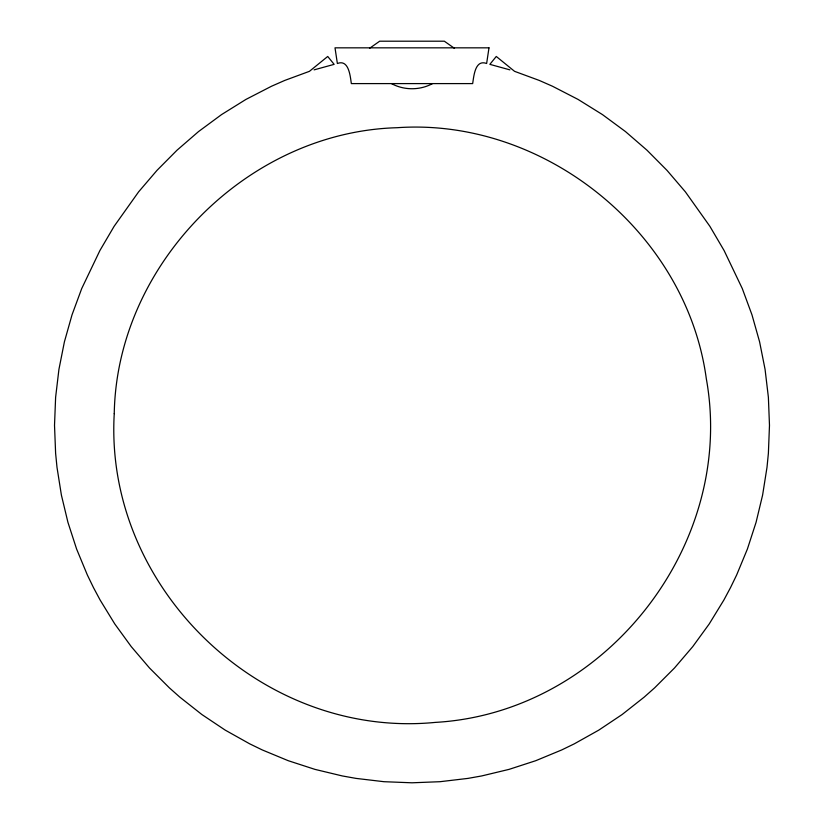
<?xml version="1.0" encoding="UTF-8"?>
<svg xmlns="http://www.w3.org/2000/svg" width="824" height="824" viewBox="0 0 824 824"><rect width="100%" height="100%" fill="white"/><g stroke="black" fill="none" stroke-linecap="round" stroke-linejoin="round"><path stroke-width="1.24" d="M369.502 48.359L379.668 41.2L444.332 41.2L454.498 48.359M432.528 83.595C419.849 90.455 404.151 90.455 391.472 83.595M314.109 69.865L334.142 64.354L327.725 56.465L309.443 71.328L284.764 80.422L271.539 86.232L245.943 99.416L221.574 114.577L198.563 131.552L177.026 150.195L157.023 170.341L138.628 191.838L114.134 226.291L99.9 250.537L81.73 288.524L72.018 314.85L64.396 341.867L58.926 369.399L55.62 397.271L54.518 425.318L55.62 453.365L57 467.342L61.388 495.059L67.939 522.354L76.611 549.052L87.354 574.987L93.483 587.615L100.106 599.996L114.763 623.923L131.263 646.634L149.494 667.976L169.342 687.824L179.838 697.145L201.88 714.532L225.22 730.126L249.703 743.835L262.341 749.964L288.266 760.707L314.964 769.379L342.259 775.93L356.081 778.402L383.953 781.698L412 782.8L440.047 781.698L467.919 778.402L481.741 775.93L509.036 769.379L535.734 760.707L561.659 749.964L574.297 743.835L598.78 730.126L622.12 714.532L644.162 697.145L654.658 687.824L674.506 667.976L692.737 646.634L709.237 623.923L723.894 599.996L730.517 587.615L736.646 574.987L747.389 549.052L756.061 522.354L762.612 495.059L767 467.342L768.38 453.365L769.482 425.318L768.38 397.271L765.074 369.399L759.604 341.867L751.982 314.85L742.269 288.524L724.1 250.537L709.866 226.291L685.372 191.838L666.976 170.341L646.974 150.195L625.437 131.552L602.426 114.577L578.057 99.416L552.461 86.232L539.236 80.422L514.557 71.328L496.275 56.465L489.858 64.354L509.891 69.865M114.248 413.617C104.061 587.708 261.826 739.406 435.381 722.391C604.383 712.729 736.378 545.292 706.312 378.71C686.464 232.193 544.283 117.441 397.147 127.71C247.581 131.871 116.823 263.999 114.248 413.617M488.993 47.833L486.634 63.499C474.974 59.091 473.862 76.354 472.657 83.595L351.343 83.595C350.252 76.488 348.964 58.998 337.366 63.499L335.007 47.833L488.993 47.833"/></g></svg>
